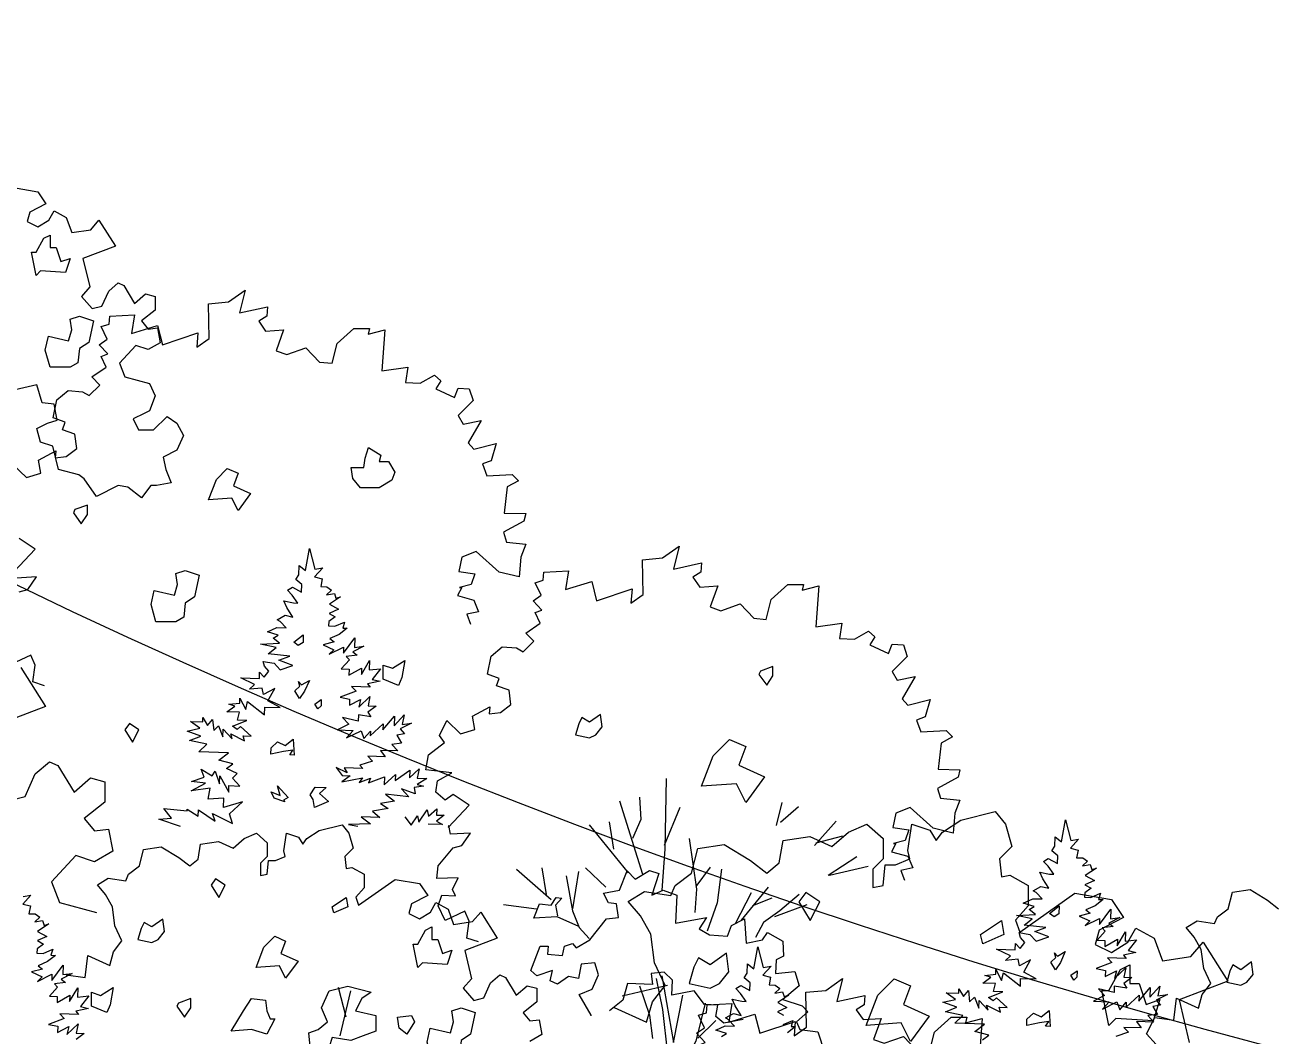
# Model space of a CAD drawing. Header units: inches. Extents: x -11 to 128, y 7 to 56.
# Drawn here: x 62.269 to 63.221, y 22.97 to 23.74 of the extents above; entities that cross this region are included whole.
import ezdxf

# ---------------------------------------------------------------- set-up
doc = ezdxf.new("R2010")
doc.units = ezdxf.units.IN
doc.header["$MEASUREMENT"] = 0
doc.layers.add('CAY', color=94, linetype='Continuous')
doc.layers.add('CAY-3', color=61, linetype='Continuous')
picture_1 = doc.add_image_def('image1.jpg', size_in_pixel=(1680, 1093))

# ---------------------------------------------------------------- blocks, each defined once
blk = doc.blocks.new('A$C76451831')
at = {"layer": 'CAY'}
for p, q in [((1448.6, 1909.2), (1479.9, 1929.8)), ((1479.9, 1929.8), (1538.3, 1944)), ((1538.3, 1944), (1555.9, 1922.7)), ((1261.1, 1885), (1288.9, 1909.2)), ((1288.9, 1909.2), (1320.1, 1922.7)), ((1320.1, 1922.7), (1347.8, 1898.6)), ((1389.7, 1877.9), (1396.8, 1922.7)), ((1396.8, 1922.7), (1427.4, 1912.7)), ((1427.4, 1912.7), (1438, 1895)), ((1438, 1895), (1448.6, 1909.2)), ((1555.9, 1922.7), (1566.6, 1885)), ((1033, 1881.5), (1077.8, 1888.5)), ((1077.8, 1888.5), (1122.6, 1860.8)), ((1171.5, 1857.3), (1178, 1895)), ((1178, 1895), (1223.4, 1902.1)), ((1223.4, 1902.1), (1261.1, 1885)), ((1347.8, 1898.6), (1347.8, 1863.8)), ((1022.3, 1839.6), (1033, 1881.5)), ((1393.2, 1863.8), (1389.7, 1877.9)), ((1566.6, 1885), (1545.3, 1863.8)), ((1122.6, 1860.8), (1150.3, 1839.6)), ((1150.3, 1839.6), (1171.5, 1857.3)), ((1347.8, 1863.8), (1330.7, 1846.6)), ((1330.7, 1846.6), (1330.7, 1815.4)), ((1347.8, 1818.9), (1351.4, 1853.7)), ((1351.4, 1853.7), (1369, 1853.7)), ((1369, 1853.7), (1393.2, 1863.8)), ((1545.3, 1863.8), (1548.9, 1833.1)), ((994.6, 1818.9), (1022.3, 1839.6)), ((1548.9, 1833.1), (1563, 1836)), ((1563, 1836), (1594.3, 1818.9)), ((915, 1791.2), (942.7, 1808.3)), ((942.7, 1808.3), (987.6, 1801.8)), ((987.6, 1801.8), (994.6, 1818.9)), ((1330.7, 1815.4), (1347.8, 1818.9)), ((1580.1, 1739.3), (1673.3, 1805.4)), ((1594.3, 1818.9), (1594.3, 1784.1)), ((1673.3, 1805.4), (1735.8, 1794.7)), ((935.7, 1767), (915, 1791.2)), ((1594.3, 1784.1), (1573, 1759.9)), ((1735.8, 1794.7), (1756.4, 1764.1)), ((953.4, 1735.8), (935.7, 1767)), ((1573, 1759.9), (1580.1, 1739.3)), ((1756.4, 1764.1), (1715.1, 1742.8)), ((4659.2, 1730), (4666, 1767.4)), ((4666, 1767.4), (4675.2, 1732.1)), ((1715.1, 1742.8), (1708.1, 1718.6)), ((1763.5, 1722.2), (1777.1, 1746.4)), ((1777.1, 1746.4), (1808.3, 1729.3)), ((4648.1, 1722.6), (4648.6, 1738.5)), ((4648.6, 1738.5), (4659.2, 1730)), ((959.8, 1687.4), (953.4, 1735.8)), ((1708.1, 1718.6), (1735.8, 1705.1)), ((1735.8, 1705.1), (1763.5, 1722.2)), ((1808.3, 1729.3), (1822.5, 1690.9)), ((1870.8, 1698), (1891.4, 1722.2)), ((1891.4, 1722.2), (1933.3, 1656.1)), ((4642.8, 1714.7), (4648.1, 1722.6)), ((4688.4, 1734.4), (4674.7, 1719)), ((4674.7, 1719), (4687.7, 1715.8)), ((4675.2, 1732.1), (4688.4, 1734.4)), ((1822.5, 1690.9), (1870.8, 1698)), ((4628.6, 1696.6), (4636.9, 1701.7)), ((4636.5, 1688.1), (4628.6, 1696.6)), ((4636.9, 1701.7), (4652.5, 1693)), ((4653, 1706.2), (4642.8, 1714.7)), ((4652.5, 1693), (4653, 1706.2)), ((4687.7, 1715.8), (4685, 1702.8)), ((4685, 1702.8), (4695.4, 1702.4)), ((4703.4, 1696.7), (4694.9, 1688.8)), ((4695.4, 1702.4), (4703.4, 1696.7)), ((977.5, 1649), (959.8, 1687.4)), ((4627.6, 1667.1), (4622.5, 1678.2)), ((4622.5, 1678.2), (4638.7, 1674.9)), ((4646.4, 1674.6), (4636.5, 1688.1)), ((4638.7, 1674.9), (4646.4, 1674.6)), ((4694.9, 1688.8), (4708.2, 1691.1)), ((4718.8, 1685.3), (4699.8, 1672.8)), ((4708.2, 1691.1), (4710.6, 1682.8)), ((4710.6, 1682.8), (4718.8, 1685.3)), ((1933.3, 1656.1), (1850.8, 1624.3)), ((4611, 1646.4), (4624.4, 1654.1)), ((4624.4, 1654.1), (4637.9, 1650.9)), ((4637.9, 1650.9), (4627.6, 1667.1)), ((4715.4, 1664.1), (4699.3, 1656.9)), ((4699.3, 1656.9), (4709.5, 1651.1)), ((4699.8, 1672.8), (4715.4, 1664.1)), ((956.3, 1621.3), (977.5, 1649)), ((4594.4, 1625.7), (4610.5, 1633.3)), ((4610.5, 1633.3), (4626.4, 1632.7)), ((4616.3, 1643.5), (4611, 1646.4)), ((4626.4, 1632.7), (4616.3, 1643.5)), ((4698.8, 1643.4), (4698.5, 1635.7)), ((4698.5, 1635.7), (4708.9, 1635.3)), ((4709.5, 1651.1), (4698.8, 1643.4)), ((4708.9, 1635.3), (4725.5, 1642.4)), ((4725.5, 1642.4), (4722.4, 1632.1)), ((890.9, 1611.3), (946.3, 1586.5)), ((946.3, 1586.5), (956.3, 1621.3)), ((1850.8, 1624.3), (1867.9, 1552.3)), ((4612.8, 1620.1), (4594.4, 1625.7)), ((4604.5, 1614.9), (4612.8, 1620.1)), ((4615, 1606.4), (4604.5, 1614.9)), ((4716.6, 1621.4), (4700.5, 1614.3)), ((4700.5, 1614.3), (4708, 1608.6)), ((4730.1, 1631.8), (4716.6, 1621.4)), ((4722.4, 1632.1), (4730.1, 1631.8)), ((4723.6, 1589.4), (4743.1, 1615.5)), ((4743.1, 1615.5), (4742.6, 1599.2)), ((4582.8, 1604.8), (4615, 1606.4)), ((4609.3, 1598.9), (4582.8, 1604.8)), ((4595.8, 1588.5), (4609.3, 1598.9)), ((4708, 1608.6), (4689.3, 1603.8)), ((4689.3, 1603.8), (4707.5, 1595.4)), ((4699.6, 1587.6), (4724, 1599.9)), ((4707.5, 1595.4), (4699.6, 1587.6)), ((4724, 1599.9), (4723.6, 1589.4)), ((4758.5, 1601.4), (4739.6, 1591.6)), ((4739.6, 1591.6), (4747.1, 1585.9)), ((4742.6, 1599.2), (4758.5, 1601.4)), ((4587.2, 1575.6), (4605.7, 1572.3)), ((4589.7, 1567.4), (4587.2, 1575.6)), ((4632.8, 1584.5), (4595.8, 1588.5)), ((4605.7, 1572.3), (4616.2, 1561)), ((4614, 1577.4), (4632.8, 1584.5)), ((4637.7, 1568.4), (4614, 1577.4)), ((4733.7, 1578.2), (4720, 1562.8)), ((4747.1, 1585.9), (4728.4, 1583.8)), ((4728.4, 1583.8), (4733.7, 1578.2)), ((4754.1, 1553.5), (4768.1, 1577)), ((4768.1, 1577), (4767.5, 1561.2)), ((4175.6, 1565.2), (4217.4, 1499.1)), ((4572.7, 1536.2), (4549.1, 1547.5)), ((4549.1, 1547.5), (4580.8, 1546.4)), ((4580.8, 1546.4), (4581.1, 1557.2)), ((4581.1, 1557.2), (4589, 1548.8)), ((4589, 1548.8), (4597.1, 1559)), ((4597.1, 1559), (4589.7, 1567.4)), ((4616.2, 1561), (4637.7, 1568.4)), ((4720, 1562.8), (4733.1, 1562.4)), ((4732.8, 1552), (4754.5, 1564.3)), ((4733.1, 1562.4), (4732.8, 1552)), ((4754.5, 1564.3), (4754.1, 1553.5)), ((4767.5, 1561.2), (4786.6, 1563.2)), ((4786.6, 1563.2), (4772.4, 1545.1)), ((4564.3, 1528.4), (4572.7, 1536.2)), ((4585.6, 1530.3), (4564.3, 1528.4)), ((4588, 1519.4), (4585.6, 1530.3)), ((4606.9, 1529.6), (4588, 1519.4)), ((4595.3, 1508.7), (4606.9, 1529.6)), ((4769.2, 1531.6), (4737.5, 1532.7)), ((4737.5, 1532.7), (4745, 1524.8)), ((4785.9, 1541.9), (4764.4, 1537.2)), ((4764.4, 1537.2), (4769.2, 1531.6)), ((4772.4, 1545.1), (4785.9, 1541.9)), ((4547.6, 1504.9), (4547.9, 1513.1)), ((4547.9, 1513.1), (4557.6, 1494.1)), ((4557.6, 1494.1), (4560.8, 1507.2)), ((4560.8, 1507.2), (4589.5, 1484.9)), ((4616.2, 1497.1), (4595.3, 1508.7)), ((4745, 1524.8), (4718.3, 1514.8)), ((4718.3, 1514.8), (4734.1, 1511.6)), ((4734.1, 1511.6), (4733.7, 1501.1)), ((4733.7, 1501.1), (4752.6, 1510.9)), ((4749.5, 1497.9), (4768.7, 1515.8)), ((4752.6, 1510.9), (4749.5, 1497.9)), ((4768.7, 1515.8), (4765.4, 1500)), ((4217.4, 1499.1), (4134.9, 1467.3)), ((4525.8, 1489.8), (4539.3, 1499.8)), ((4547, 1489.1), (4525.8, 1489.8)), ((4528.9, 1502.9), (4547.6, 1504.9)), ((4539.3, 1499.8), (4528.9, 1502.9)), ((4543.8, 1475.6), (4547, 1489.1)), ((4589.5, 1484.9), (4589.9, 1498)), ((4589.9, 1498), (4616.2, 1497.1)), ((4749, 1484.7), (4748.6, 1473.9)), ((4770.2, 1481.3), (4749, 1484.7)), ((4779, 1499.6), (4765, 1489.2)), ((4765, 1489.2), (4770.2, 1481.3)), ((4765.4, 1500), (4779, 1499.6)), ((4809.5, 1466.3), (4826.5, 1484.8)), ((4826.5, 1484.8), (4823.2, 1468.6)), ((4463.6, 1473.4), (4484.8, 1472.7)), ((4479.5, 1462), (4463.6, 1473.4)), ((4484.8, 1472.7), (4485.1, 1480.4)), ((4485.1, 1480.4), (4492.8, 1466.9)), ((4492.8, 1466.9), (4501.3, 1477.1)), ((4501.3, 1477.1), (4503.4, 1458.4)), ((4503.4, 1458.4), (4511.4, 1466.3)), ((4511.4, 1466.3), (4518.8, 1447.4)), ((4535.3, 1465.5), (4559.7, 1475)), ((4543.3, 1459.7), (4535.3, 1465.5)), ((4548.9, 1465), (4543.3, 1459.7)), ((4559.7, 1475), (4543.8, 1475.6)), ((4566.9, 1448.5), (4548.9, 1465)), ((4732.6, 1469), (4713.7, 1459.2)), ((4722.1, 1480.2), (4732.6, 1469)), ((4748.6, 1473.9), (4722.1, 1480.2)), ((4769, 1449.1), (4791.1, 1469.7)), ((4790.7, 1459.3), (4810.1, 1482.6)), ((4791.1, 1469.7), (4790.7, 1459.3)), ((4810.1, 1482.6), (4809.5, 1466.3)), ((4839.1, 1470.7), (4820.2, 1461)), ((4823.2, 1468.6), (4839.1, 1470.7)), ((4458, 1457.3), (4479.5, 1462)), ((4481.7, 1448.7), (4458, 1457.3)), ((4462.4, 1441.3), (4481.7, 1448.7)), ((4518.8, 1447.4), (4519.3, 1460.6)), ((4519.3, 1460.6), (4534.6, 1444.2)), ((4534.6, 1444.2), (4532.2, 1452.4)), ((4532.2, 1452.4), (4555.8, 1440.7)), ((4555.8, 1440.7), (4553.3, 1449)), ((4553.3, 1449), (4566.9, 1448.5)), ((4713.7, 1459.2), (4740.4, 1458.3)), ((4740.4, 1458.3), (4729, 1445.5)), ((4729, 1445.5), (4753.5, 1457.8)), ((4753.5, 1457.8), (4758.5, 1444.5)), ((4758.5, 1444.5), (4769.3, 1457.3)), ((4769.3, 1457.3), (4769, 1449.1)), ((4827.6, 1452.5), (4814.4, 1450.3)), ((4814.4, 1450.3), (4822.1, 1436.9)), ((4820.2, 1461), (4827.6, 1452.5)), ((4491.7, 1434.8), (4462.4, 1441.3)), ((4478.1, 1422.1), (4491.7, 1434.8)), ((4528.3, 1420.4), (4478.1, 1422.1)), ((4512, 1407.8), (4528.3, 1420.4)), ((4786.8, 1424.5), (4794.5, 1413.8)), ((4816.2, 1423.5), (4786.8, 1424.5)), ((4822.1, 1436.9), (4805.7, 1434.7)), ((4805.7, 1434.7), (4816.2, 1423.5)), ((4200.3, 1384.7), (4224.5, 1405.3)), ((4224.5, 1405.3), (4238.7, 1398.8)), ((4535.8, 1401.5), (4512, 1407.8)), ((4525.1, 1393.7), (4535.8, 1401.5)), ((4773, 1406.4), (4751.5, 1399.4)), ((4751.5, 1399.4), (4756.7, 1393.8)), ((4794.5, 1413.8), (4765.1, 1414.8)), ((4765.1, 1414.8), (4773, 1406.4)), ((4183.2, 1346.3), (4200.3, 1384.7)), ((4238.7, 1398.8), (4266.4, 1353.4)), ((4465.5, 1371.8), (4487, 1379.2)), ((4487, 1379.2), (4482, 1392.5)), ((4482, 1392.5), (4500.7, 1381.4)), ((4500.7, 1381.4), (4505.9, 1389.4)), ((4505.9, 1389.4), (4513.4, 1367.9)), ((4513.4, 1367.9), (4513.8, 1381)), ((4513.8, 1381), (4528.7, 1353.7)), ((4543.4, 1385.4), (4525.1, 1393.7)), ((4535, 1377.5), (4543.4, 1385.4)), ((4711.4, 1395.4), (4721.4, 1381.9)), ((4729.7, 1386.6), (4711.4, 1395.4)), ((4735, 1381.4), (4721, 1371)), ((4721, 1371), (4756.1, 1378)), ((4721.4, 1381.9), (4735, 1381.4)), ((4724.6, 1394.9), (4729.7, 1386.6)), ((4756.7, 1393.8), (4724.6, 1394.9)), ((4756.1, 1378), (4750.4, 1370)), ((4766.3, 1369.4), (4793.3, 1379.4)), ((4792.9, 1365.8), (4812.1, 1383.7)), ((4793.3, 1379.4), (4792.9, 1365.8)), ((4811.7, 1373.3), (4836.3, 1391)), ((4812.1, 1383.7), (4811.7, 1373.3)), ((4835.9, 1377.9), (4852.3, 1393.2)), ((4836.3, 1391), (4835.9, 1377.9)), ((4852.3, 1393.2), (4849, 1377.4)), ((4266.4, 1353.4), (4294.1, 1377.6)), ((4294.1, 1377.6), (4318.3, 1371.1)), ((4318.3, 1371.1), (4318.3, 1336.3)), ((4464.9, 1355.9), (4489.4, 1368.7)), ((4497.2, 1360.3), (4464.9, 1355.9)), ((4489.4, 1368.7), (4465.5, 1371.8)), ((4493.9, 1341.8), (4497.2, 1360.3)), ((4528.7, 1353.7), (4529.1, 1364.6)), ((4529.1, 1364.6), (4547.7, 1363.9)), ((4547.7, 1363.9), (4535, 1377.5)), ((4750.4, 1370), (4769.3, 1377.5)), ((4769.3, 1377.5), (4766.3, 1369.4)), ((4822.1, 1359.3), (4834.8, 1345.7)), ((4845.4, 1350.8), (4822.1, 1359.3)), ((4859.4, 1363.5), (4843.5, 1361.3)), ((4843.5, 1361.3), (4845.4, 1350.8)), ((4865.3, 1376.9), (4848.6, 1366.6)), ((4848.6, 1366.6), (4859.4, 1363.5)), ((4849, 1377.4), (4865.3, 1376.9)), ((4158.5, 1339.9), (4183.2, 1346.3)), ((4318.3, 1336.3), (4283.5, 1308.6)), ((4520.7, 1343.6), (4493.9, 1341.8)), ((4520.1, 1327.3), (4520.7, 1343.6)), ((4552.2, 1337), (4520.1, 1327.3)), ((4530.1, 1316.5), (4552.2, 1337)), ((4810.5, 1338.4), (4786.3, 1334.3)), ((4834.8, 1345.7), (4795, 1349.9)), ((4795, 1349.9), (4810.5, 1338.4)), ((4431.5, 1309.1), (4418.5, 1325.8)), ((4418.5, 1325.8), (4458.3, 1321.7)), ((4458.3, 1321.7), (4458.4, 1324.4)), ((4458.4, 1324.4), (4477, 1312.9)), ((4477, 1312.9), (4477.4, 1323.8)), ((4477.4, 1323.8), (4505.7, 1304.2)), ((4501.2, 1317.5), (4535, 1300.5)), ((4505.7, 1304.2), (4501.2, 1317.5)), ((4535, 1300.5), (4530.1, 1316.5)), ((4799.6, 1325.7), (4772.7, 1321.2)), ((4772.7, 1321.2), (4785.5, 1310.3)), ((4786.3, 1334.3), (4799.6, 1325.7)), ((4851.8, 1302.5), (4865.7, 1323.4)), ((4865.7, 1323.4), (4868.1, 1312.9)), ((4868.1, 1312.9), (4882.1, 1325.5)), ((4894.8, 1314.2), (4881.4, 1304.2)), ((4882.1, 1325.5), (4881.7, 1314.6)), ((4881.7, 1314.6), (4894.8, 1314.2)), ((4283.5, 1308.6), (4300.6, 1287.9)), ((4410.2, 1307.5), (4431.5, 1309.1)), ((4446.9, 1295.4), (4410.2, 1307.5)), ((4682.3, 1288.4), (4721.2, 1297.8)), ((4721.2, 1297.8), (4733, 1283.7)), ((4769.3, 1300), (4732.1, 1298.6)), ((4732.1, 1298.6), (4747.8, 1295.7)), ((4753.8, 1311.4), (4769.3, 1300)), ((4785.5, 1310.3), (4753.8, 1311.4)), ((4828.1, 1311.5), (4838.5, 1297.6)), ((4838.5, 1297.6), (4849.5, 1313.5)), ((4849.5, 1313.5), (4851.8, 1302.5)), ((4891.6, 1298.4), (4867.6, 1299.3)), ((4881.4, 1304.2), (4891.6, 1298.4)), ((5943, 1269.4), (5949.7, 1306.8)), ((5949.7, 1306.8), (5958.9, 1271.5)), ((4300.6, 1287.9), (4324.7, 1290.9)), ((4324.7, 1290.9), (4331.8, 1253.1)), ((4536.5, 1258.5), (4554.9, 1274.6)), ((4554.9, 1274.6), (4575.8, 1283.7)), ((4575.8, 1283.7), (4594.3, 1267.5)), ((4622.2, 1253.8), (4626.9, 1283.7)), ((4626.9, 1283.7), (4647.3, 1277)), ((4647.3, 1277), (4654.4, 1265.2)), ((4654.4, 1265.2), (4661.5, 1274.6)), ((4661.5, 1274.6), (4682.3, 1288.4)), ((4733, 1283.7), (4740.1, 1258.5)), ((5931.9, 1262.1), (5932.4, 1277.9)), ((5932.4, 1277.9), (5943, 1269.4)), ((5972.1, 1273.8), (5958.5, 1258.4)), ((5958.9, 1271.5), (5972.1, 1273.8)), ((4331.8, 1253.1), (4300.6, 1235.4)), ((4377.3, 1228.2), (4384.3, 1256.1)), ((4384.3, 1256.1), (4414.2, 1260.8)), ((4414.2, 1260.8), (4444.1, 1242.4)), ((4476.7, 1240), (4481, 1265.2)), ((4481, 1265.2), (4511.3, 1269.9)), ((4511.3, 1269.9), (4536.5, 1258.5)), ((4594.3, 1267.5), (4594.3, 1244.3)), ((4624.5, 1244.3), (4622.2, 1253.8)), ((4740.1, 1258.5), (4725.9, 1244.3)), ((5926.6, 1254.1), (5931.9, 1262.1)), ((5936.7, 1245.6), (5926.6, 1254.1)), ((5958.5, 1258.4), (5971.5, 1255.2)), ((5971.5, 1255.2), (5968.8, 1242.2)), ((4269.3, 1246.1), (4228, 1201.2)), ((4300.6, 1235.4), (4269.3, 1246.1)), ((4444.1, 1242.4), (4462.6, 1228.2)), ((4462.6, 1228.2), (4476.7, 1240)), ((4594.3, 1244.3), (4582.9, 1232.9)), ((4582.9, 1232.9), (4582.9, 1212.1)), ((4594.3, 1214.4), (4596.6, 1237.6)), ((4596.6, 1237.6), (4608.4, 1237.6)), ((4608.4, 1237.6), (4624.5, 1244.3)), ((4725.9, 1244.3), (4728.3, 1223.9)), ((5912.4, 1236), (5920.7, 1241.1)), ((5920.2, 1227.6), (5912.4, 1236)), ((5920.7, 1241.1), (5936.3, 1232.4)), ((5936.3, 1232.4), (5936.7, 1245.6)), ((5968.8, 1242.2), (5979.2, 1241.8)), ((5987.1, 1236.1), (5978.7, 1228.2)), ((5978.7, 1228.2), (5991.9, 1230.5)), ((5979.2, 1241.8), (5987.1, 1236.1)), ((5991.9, 1230.5), (5994.4, 1222.3)), ((4354.1, 1203), (4358.8, 1214.4)), ((4358.8, 1214.4), (4377.3, 1228.2)), ((4582.9, 1212.1), (4594.3, 1214.4)), ((4728.3, 1223.9), (4737.7, 1225.8)), ((4737.7, 1225.8), (4758.6, 1214.4)), ((4758.6, 1214.4), (4758.6, 1191.2)), ((5192.6, 1187), (5205.3, 1219.7)), ((5205.3, 1219.7), (5219, 1206)), ((5219, 1206), (5243.2, 1220.8)), ((5243.2, 1220.8), (5259.1, 1215.5)), ((5259.1, 1215.5), (5247.5, 1178.6)), ((5906.3, 1217.6), (5922.5, 1214.3)), ((5911.3, 1206.6), (5906.3, 1217.6)), ((5930.2, 1214.1), (5920.2, 1227.6)), ((5922.5, 1214.3), (5930.2, 1214.1)), ((6002.6, 1224.7), (5983.6, 1212.2)), ((5983.6, 1212.2), (5999.1, 1203.5)), ((5994.4, 1222.3), (6002.6, 1224.7)), ((4228, 1201.2), (4241.6, 1166.4)), ((4305.7, 1196), (4324.2, 1207.4)), ((4319.5, 1179.8), (4305.7, 1196)), ((4324.2, 1207.4), (4354.1, 1203)), ((4758.6, 1191.2), (4744.4, 1175.1)), ((4749.1, 1161.4), (4811.2, 1205.4)), ((4811.2, 1205.4), (4852.9, 1198.3)), ((4852.9, 1198.3), (4866.7, 1177.9)), ((5165.2, 1181.8), (5192.6, 1187)), ((5247.5, 1178.6), (5266.4, 1187)), ((5266.4, 1187), (5289.7, 1178.6)), ((5894.8, 1185.8), (5908.2, 1193.5)), ((5908.2, 1193.5), (5921.6, 1190.3)), ((5921.6, 1190.3), (5911.3, 1206.6)), ((5993.3, 1190.6), (5982.6, 1182.8)), ((5999.1, 1203.5), (5983, 1196.4)), ((5983, 1196.4), (5993.3, 1190.6)), ((4241.6, 1166.4), (4304.1, 1149.3)), ((4331.3, 1159), (4319.5, 1179.8)), ((4744.4, 1175.1), (4749.1, 1161.4)), ((4866.7, 1177.9), (4839.1, 1163.7)), ((4871.4, 1149.9), (4880.4, 1166.1)), ((4880.4, 1166.1), (4901.2, 1154.7)), ((5173.6, 1165.9), (5165.2, 1181.8)), ((5187.3, 1163.8), (5173.6, 1165.9)), ((5289.7, 1178.6), (5287.5, 1131.1)), ((5878.2, 1165.1), (5894.3, 1172.7)), ((5894.3, 1172.7), (5910.1, 1172.2)), ((5900.1, 1182.9), (5894.8, 1185.8)), ((5910.1, 1172.2), (5900.1, 1182.9)), ((5982.6, 1182.8), (5982.3, 1175.1)), ((5982.3, 1175.1), (5992.7, 1174.7)), ((5992.7, 1174.7), (6009.3, 1181.8)), ((6013.9, 1171.3), (6000.4, 1160.8)), ((6009.3, 1181.8), (6006.2, 1171.5)), ((6006.2, 1171.5), (6013.9, 1171.3)), ((4335.6, 1126.7), (4331.3, 1159)), ((4839.1, 1163.7), (4834.4, 1147.6)), ((4834.4, 1147.6), (4852.9, 1138.5)), ((4852.9, 1138.5), (4871.4, 1149.9)), ((4901.2, 1154.7), (4910.7, 1129.1)), ((4942.9, 1133.8), (4956.7, 1149.9)), ((4956.7, 1149.9), (4984.6, 1105.9)), ((5190.5, 1140.6), (5187.3, 1163.8)), ((5866.6, 1144.2), (5898.8, 1145.8)), ((5896.6, 1159.5), (5878.2, 1165.1)), ((5888.2, 1154.3), (5896.6, 1159.5)), ((5898.8, 1145.8), (5888.2, 1154.3)), ((5991.8, 1148), (5973, 1143.2)), ((6000.4, 1160.8), (5984.3, 1153.7)), ((5984.3, 1153.7), (5991.8, 1148)), ((6007.4, 1128.9), (6026.9, 1154.9)), ((6026.9, 1154.9), (6026.3, 1138.6)), ((4347.4, 1101.2), (4335.6, 1126.7)), ((4910.7, 1129.1), (4942.9, 1133.8)), ((5142, 1102.7), (5170.5, 1138.5)), ((5170.5, 1138.5), (5190.5, 1140.6)), ((5287.5, 1131.1), (5340.3, 1140.6)), ((5340.3, 1140.6), (5327.6, 1121.6)), ((5376.1, 1109), (5382.5, 1126.9)), ((5382.5, 1126.9), (5404.6, 1138.5)), ((5404.6, 1138.5), (5407.8, 1097.4)), ((5893.1, 1138.3), (5866.6, 1144.2)), ((5879.6, 1127.9), (5893.1, 1138.3)), ((5916.6, 1123.9), (5879.6, 1127.9)), ((5897.8, 1116.8), (5916.6, 1123.9)), ((5973, 1143.2), (5991.3, 1134.9)), ((5983.3, 1127), (6007.8, 1139.3)), ((5991.3, 1134.9), (5983.3, 1127)), ((6007.8, 1139.3), (6007.4, 1128.9)), ((6030.9, 1125.3), (6012.2, 1123.3)), ((6042.3, 1140.8), (6023.3, 1131)), ((6023.3, 1131), (6030.9, 1125.3)), ((6026.3, 1138.6), (6042.3, 1140.8)), ((4984.6, 1105.9), (4929.6, 1084.7)), ((5118.8, 1089), (5142, 1102.7)), ((5327.6, 1121.6), (5345.5, 1111.1)), ((5345.5, 1111.1), (5376.1, 1109)), ((5407.8, 1097.4), (5435.2, 1102.7)), ((5435.2, 1102.7), (5443.6, 1115.3)), ((5443.6, 1115.3), (5470, 1100.6)), ((5871, 1115), (5889.4, 1111.7)), ((5873.4, 1106.8), (5871, 1115)), ((5880.8, 1098.4), (5873.4, 1106.8)), ((5889.4, 1111.7), (5899.9, 1100.4)), ((5921.5, 1107.8), (5897.8, 1116.8)), ((5899.9, 1100.4), (5921.5, 1107.8)), ((6017.4, 1117.6), (6003.8, 1102.2)), ((6003.8, 1102.2), (6016.9, 1101.8)), ((6012.2, 1123.3), (6017.4, 1117.6)), ((6016.5, 1091.4), (6038.3, 1103.8)), ((6037.9, 1092.9), (6051.8, 1116.4)), ((6038.3, 1103.8), (6037.9, 1092.9)), ((6051.8, 1116.4), (6051.3, 1100.6)), ((6051.3, 1100.6), (6070.4, 1102.6)), ((6070.4, 1102.6), (6056.2, 1084.5)), ((4326.6, 1059.5), (4333.2, 1082.7)), ((4333.2, 1082.7), (4347.4, 1101.2)), ((4929.6, 1084.7), (4941, 1036.7)), ((5057.6, 1092.1), (5071.3, 1092.1)), ((5071.3, 1092.1), (5070.3, 1078.4)), ((5095.6, 1076.3), (5098.8, 1092.1)), ((5098.8, 1092.1), (5112.5, 1096.3)), ((5112.5, 1096.3), (5118.8, 1089)), ((5420.6, 1053.6), (5427.3, 1091)), ((5427.3, 1091), (5436.5, 1055.8)), ((5470, 1100.6), (5471.1, 1075.2)), ((5856.5, 1075.7), (5832.8, 1086.9)), ((5832.8, 1086.9), (5864.5, 1085.8)), ((5864.5, 1085.8), (5864.9, 1096.7)), ((5864.9, 1096.7), (5872.8, 1088.2)), ((5872.8, 1088.2), (5880.8, 1098.4)), ((6016.9, 1101.8), (6016.5, 1091.4)), ((6069.6, 1081.4), (6048.2, 1076.7)), ((6056.2, 1084.5), (6069.6, 1081.4)), ((4284.9, 1039.1), (4289.6, 1076)), ((4289.6, 1076), (4326.6, 1059.5)), ((5070.3, 1078.4), (5095.6, 1076.3)), ((5409.5, 1046.3), (5410, 1062.2)), ((5410, 1062.2), (5420.6, 1053.6)), ((5458.4, 1068.9), (5457.3, 1045.7)), ((5471.1, 1075.2), (5458.4, 1068.9)), ((5848, 1067.8), (5856.5, 1075.7)), ((5869.4, 1069.8), (5848, 1067.8)), ((5871.7, 1058.8), (5869.4, 1069.8)), ((5890.7, 1069), (5871.7, 1058.8)), ((5879.1, 1048.1), (5890.7, 1069)), ((6028.7, 1064.2), (6002.1, 1054.3)), ((6053, 1071.1), (6021.3, 1072.2)), ((6021.3, 1072.2), (6028.7, 1064.2)), ((6048.2, 1076.7), (6053, 1071.1)), ((4252.7, 1043.4), (4284.9, 1039.1)), ((4973.2, 1029.6), (4989.3, 1043.4)), ((4989.3, 1043.4), (4998.7, 1039.1)), ((4998.7, 1039.1), (5017.2, 1008.8)), ((5268.6, 1047.8), (5246.4, 1045.7)), ((5246.4, 1045.7), (5248.5, 1026.7)), ((5282.3, 1034.1), (5268.6, 1047.8)), ((5404.2, 1038.3), (5409.5, 1046.3)), ((5449.8, 1058.1), (5436.1, 1042.7)), ((5436.1, 1042.7), (5449.1, 1039.5)), ((5436.5, 1055.8), (5449.8, 1058.1)), ((5449.1, 1039.5), (5446.4, 1026.4)), ((5457.3, 1045.7), (5490, 1048.9)), ((5490, 1048.9), (5497.4, 1024.6)), ((5809.5, 1029.2), (5823, 1039.2)), ((5812.7, 1042.3), (5831.4, 1044.3)), ((5823, 1039.2), (5812.7, 1042.3)), ((5831.4, 1044.3), (5831.6, 1052.5)), ((5831.6, 1052.5), (5841.4, 1033.6)), ((5841.4, 1033.6), (5844.6, 1046.6)), ((5844.6, 1046.6), (5873.3, 1024.3)), ((5900, 1036.5), (5879.1, 1048.1)), ((6002.1, 1054.3), (6017.8, 1051)), ((6017.8, 1051), (6017.5, 1040.6)), ((6017.5, 1040.6), (6036.4, 1050.3)), ((6033.2, 1037.3), (6052.4, 1055.2)), ((6036.4, 1050.3), (6033.2, 1037.3)), ((6062.7, 1039), (6048.8, 1028.6)), ((6052.4, 1055.2), (6049.1, 1039.5)), ((6049.1, 1039.5), (6062.7, 1039)), ((4728.3, 971.5), (4715.1, 1021.6)), ((4941, 1036.7), (4926.8, 1020.6)), ((4926.8, 1020.6), (4945.3, 999.7)), ((4961.8, 1004.1), (4973.2, 1029.6)), ((5017.2, 1008.8), (5035.7, 1024.9)), ((5035.7, 1024.9), (5051.8, 1020.6)), ((5051.8, 1020.6), (5051.8, 997.4)), ((5273.8, 1025), (5197.2, 1007.3)), ((5206.3, 1028.8), (5197.9, 1000.4)), ((5248.5, 1026.7), (5206.3, 1028.8)), ((5281.2, 1008.8), (5282.3, 1034.1)), ((5390, 1020.2), (5398.3, 1025.4)), ((5397.8, 1011.8), (5390, 1020.2)), ((5398.3, 1025.4), (5413.9, 1016.7)), ((5414.3, 1029.8), (5404.2, 1038.3)), ((5413.9, 1016.7), (5414.3, 1029.8)), ((5446.4, 1026.4), (5456.8, 1026.1)), ((5464.8, 1020.4), (5456.3, 1012.5)), ((5456.8, 1026.1), (5464.8, 1020.4)), ((5497.4, 1024.6), (5470, 1001.4)), ((5768.6, 1012.1), (5768.9, 1019.8)), ((5768.9, 1019.8), (5776.6, 1006.4)), ((5830.8, 1028.5), (5809.5, 1029.2)), ((5827.6, 1015), (5830.8, 1028.5)), ((5873.3, 1024.3), (5873.7, 1037.4)), ((5873.7, 1037.4), (5900, 1036.5)), ((6005.9, 1019.7), (6016.3, 1008.4)), ((6032.4, 1013.3), (6005.9, 1019.7)), ((6032.8, 1024.2), (6032.4, 1013.3)), ((6053.9, 1020.7), (6032.8, 1024.2)), ((6048.8, 1028.6), (6053.9, 1020.7)), ((6074.5, 998.7), (6093.9, 1022)), ((6093.3, 1005.7), (6110.2, 1024.2)), ((6093.9, 1022), (6093.3, 1005.7)), ((6110.2, 1024.2), (6107, 1008)), ((4717.8, 939.8), (4736.3, 1016.3)), ((4945.3, 999.7), (4961.8, 1004.1)), ((5051.8, 997.4), (5028.6, 978.9)), ((5197.9, 1000.4), (5175.7, 982.4)), ((5319.2, 1016.2), (5281.2, 1008.8)), ((5337.1, 993), (5319.2, 1016.2)), ((5389, 990.8), (5383.9, 1001.9)), ((5383.9, 1001.9), (5400.1, 998.6)), ((5407.8, 998.3), (5397.8, 1011.8)), ((5400.1, 998.6), (5407.8, 998.3)), ((5456.3, 1012.5), (5469.5, 1014.7)), ((5480.2, 1008.9), (5461.2, 996.5)), ((5461.2, 996.5), (5476.8, 987.8)), ((5469.5, 1014.7), (5472, 1006.5)), ((5470, 1001.4), (5502.7, 990.9)), ((5472, 1006.5), (5480.2, 1008.9)), ((5741.8, 996.7), (5763.2, 1001.4)), ((5765.5, 988.2), (5741.8, 996.7)), ((5747.3, 1012.8), (5768.6, 1012.1)), ((5763.2, 1001.4), (5747.3, 1012.8)), ((5776.6, 1006.4), (5785.1, 1016.5)), ((5785.1, 1016.5), (5787.1, 997.8)), ((5787.1, 997.8), (5795.1, 1005.7)), ((5795.1, 1005.7), (5802.6, 986.9)), ((5802.6, 986.9), (5803.1, 1000)), ((5803.1, 1000), (5818.4, 983.6)), ((5819.1, 1004.9), (5843.5, 1014.5)), ((5827.1, 999.2), (5819.1, 1004.9)), ((5832.7, 1004.4), (5827.1, 999.2)), ((5843.5, 1014.5), (5827.6, 1015)), ((5850.7, 987.9), (5832.7, 1004.4)), ((6016.3, 1008.4), (5997.4, 998.7)), ((5997.4, 998.7), (6024.1, 997.7)), ((6024.1, 997.7), (6012.8, 985)), ((6012.8, 985), (6037.3, 997.3)), ((6037.3, 997.3), (6042.2, 983.9)), ((6042.2, 983.9), (6053.1, 996.7)), ((6052.8, 988.6), (6074.8, 1009.1)), ((6053.1, 996.7), (6052.8, 988.6)), ((6074.8, 1009.1), (6074.5, 998.7)), ((6122.9, 1010.1), (6104, 1000.4)), ((6104, 1000.4), (6111.4, 992)), ((6107, 1008), (6122.9, 1010.1)), ((5028.6, 978.9), (5040, 965.1)), ((5359.3, 991.9), (5337.1, 993)), ((5356.1, 972.9), (5359.3, 991.9)), ((5372.4, 970.1), (5385.8, 977.8)), ((5385.8, 977.8), (5399.3, 974.6)), ((5399.3, 974.6), (5389, 990.8)), ((5476.8, 987.8), (5460.6, 980.6)), ((5460.6, 980.6), (5470.9, 974.8)), ((5512.2, 980.3), (5493.2, 963.4)), ((5502.7, 990.9), (5512.2, 980.3)), ((5746.2, 980.7), (5765.5, 988.2)), ((5775.4, 974.2), (5746.2, 980.7)), ((5818.4, 983.6), (5815.9, 991.8)), ((5815.9, 991.8), (5839.5, 980.1)), ((5839.5, 980.1), (5837.1, 988.4)), ((5837.1, 988.4), (5850.7, 987.9)), ((6105.9, 976.3), (6089.5, 974.1)), ((6111.4, 992), (6098.2, 989.7)), ((6098.2, 989.7), (6105.9, 976.3)), ((5040, 965.1), (5056.1, 967.1)), ((5056.1, 967.1), (5060.8, 941.9)), ((5355.8, 949.4), (5371.9, 957)), ((5369.8, 961.3), (5356.1, 972.9)), ((5402.5, 967.7), (5369.8, 961.3)), ((5371.9, 957), (5387.7, 956.4)), ((5377.7, 967.2), (5372.4, 970.1)), ((5387.7, 956.4), (5377.7, 967.2)), ((5470.3, 959), (5486.9, 966.1)), ((5491.5, 955.5), (5478, 945.1)), ((5486.9, 966.1), (5483.8, 955.8)), ((5483.8, 955.8), (5491.5, 955.5)), ((5493.2, 963.4), (5498.5, 950.8)), ((5761.9, 961.5), (5775.4, 974.2)), ((5812.1, 959.8), (5761.9, 961.5)), ((5795.8, 947.2), (5812.1, 959.8)), ((6078.3, 953.2), (6048.9, 954.2)), ((6048.9, 954.2), (6056.8, 945.8)), ((6070.5, 963.9), (6078.3, 953.2)), ((6099.9, 962.9), (6070.5, 963.9)), ((6089.5, 974.1), (6099.9, 962.9)), ((5060.8, 941.9), (5040, 930.1)), ((5374.2, 943.7), (5355.8, 949.4)), ((5365.8, 938.6), (5374.2, 943.7)), ((5498.5, 950.8), (5529.1, 946.6)), ((5529.1, 946.6), (5540.7, 911.8)), ((5819.6, 940.9), (5795.8, 947.2)), ((5808.9, 933.2), (5819.6, 940.9)), ((6056.8, 945.8), (6035.2, 938.9))]:
    blk.add_line(p, q, dxfattribs=at)
for points in [[(4216, 1534.3), (4196, 1540.6), (4200.2, 1569.1), (4192.8, 1586), (4159, 1570.1)], [(4172.8, 1693.5), (4187.5, 1697.8), (4202.3, 1718.9), (4168.5, 1716.7)], [(4164.3, 1728.3), (4200.2, 1766.3), (4172.8, 1784.2)], [(4162.2, 1909.7), (4185.4, 1887.6), (4209.7, 1895), (4205.5, 1917.1), (4235, 1933), (4233.9, 1921.4), (4252.9, 1923.5), (4270.8, 1937.2), (4267.7, 1961.4), (4246.6, 1968.8), (4250.8, 1981.5), (4230.8, 1988.9), (4237.1, 2019.4), (4256.1, 2035.3), (4280.3, 2033.1), (4291.9, 2026.8), (4309.9, 2044.7), (4296.2, 2058.5), (4320.4, 2075.3), (4312, 2093.3), (4323.6, 2097.5), (4308.8, 2113.3), (4322.5, 2122.8), (4312, 2143.9), (4325.7, 2148.1), (4326.7, 2161.8), (4368.9, 2163.9), (4363.7, 2132.3), (4408, 2146), (4416.4, 2113.3), (4476.5, 2133.3), (4474.4, 2109.1), (4495.5, 2123.9), (4494.4, 2182.9), (4528.2, 2186.1), (4556.7, 2206.1), (4547.2, 2167.1), (4594.6, 2177.6), (4593.6, 2161.8), (4579.9, 2153.4), (4591.5, 2136.5), (4622.1, 2138.6), (4609.4, 2102.8), (4627.3, 2096.4), (4660, 2108), (4683.2, 2083.8), (4704.3, 2081.7), (4712.8, 2115.4), (4741.2, 2140.7), (4767.6, 2140.7), (4765.5, 2131.2), (4794, 2138.6), (4788.7, 2069), (4833, 2075.3), (4828.8, 2049), (4854.1, 2047.9), (4878.3, 2061.6), (4888.9, 2052.1), (4880.5, 2038.4), (4912.1, 2023.7), (4918.4, 2039.5), (4937.4, 2038.4), (4943.7, 2018.4), (4918.4, 1993.1), (4926.9, 1978.3), (4957.4, 1984.6), (4935.3, 1946.7), (4944.8, 1936.1), (4982.8, 1945.6), (4974.3, 1916.1), (4959.6, 1910.8), (4966.9, 1890.8), (5010.2, 1892.9), (5020.7, 1882.3), (5001.7, 1871.8), (4996.5, 1827.5), (5033.4, 1826.4), (5030.2, 1813.8), (4995.4, 1794.8), (5000.7, 1777.9), (5033.4, 1774.7), (5024.9, 1752.6), (5021.8, 1718.9), (4988, 1727.3), (4949, 1762.1), (4924.8, 1752.6), (4919.5, 1728.3), (4946.9, 1724.1), (4940.6, 1706.2), (4920.5, 1700.9), (4924.8, 1700.9), (4917.4, 1687.2), (4944.8, 1679.8), (4953.2, 1659.8), (4933.2, 1655.6), (4939.5, 1638.7)], [(4953.2, 1099.5), (4933.2, 1105.8), (4937.4, 1134.3), (4930, 1151.2), (4896.3, 1135.4), (4884.7, 1160.7), (4891, 1178.6), (4914.2, 1177.5), (4908.9, 1188.1), (4918.4, 1208.1), (4882.5, 1207.1), (4884.7, 1228.2), (4910, 1258.8), (4924.7, 1263), (4939.5, 1284.1), (4905.7, 1282), (4902.6, 1296.7), (4901.5, 1293.6), (4937.4, 1331.5), (4910, 1349.5), (4896.3, 1340), (4880.4, 1353.7), (4883.6, 1372.7), (4907.9, 1386.4), (4863.6, 1391.6), (4867.8, 1417), (4895.2, 1438.1), (4886.8, 1449.7), (4899.4, 1475), (4922.6, 1452.8), (4946.9, 1460.2), (4942.7, 1482.3), (4972.2, 1498.2), (4971.1, 1486.6), (4990.1, 1488.7), (5008, 1502.4), (5004.9, 1526.6), (4983.8, 1534), (4988, 1546.7), (4968, 1554.1), (4974.3, 1584.7), (4993.3, 1600.5), (5017.5, 1598.4), (5029.1, 1592), (5047.1, 1610), (5033.4, 1623.7), (5057.6, 1640.6), (5049.2, 1658.5), (5060.8, 1662.7), (5046, 1678.5), (5059.7, 1688), (5049.2, 1709.1), (5062.9, 1713.3), (5063.9, 1727), (5106.1, 1729.1), (5100.9, 1697.5), (5145.2, 1711.2), (5153.6, 1678.5), (5213.7, 1698.6), (5211.6, 1674.3), (5232.7, 1689.1), (5231.6, 1748.1), (5265.4, 1751.3), (5293.9, 1771.3), (5284.4, 1732.3), (5331.8, 1742.9), (5330.8, 1727), (5317.1, 1718.6), (5328.7, 1701.7), (5359.3, 1703.8), (5346.6, 1668), (5364.5, 1661.6), (5397.2, 1673.2), (5420.4, 1649), (5441.5, 1646.9), (5450, 1680.6), (5478.4, 1705.9), (5504.8, 1705.9), (5502.7, 1696.5), (5531.2, 1703.8), (5525.9, 1634.2), (5570.2, 1640.6), (5566, 1614.2), (5591.3, 1613.1), (5615.5, 1626.8), (5626.1, 1617.3), (5617.7, 1603.6), (5649.3, 1588.9), (5655.6, 1604.7), (5674.6, 1603.6), (5680.9, 1583.6), (5655.6, 1558.3), (5664.1, 1543.5), (5694.7, 1549.8), (5672.5, 1511.9), (5682, 1501.3), (5720, 1510.8), (5711.5, 1481.3), (5696.8, 1476), (5704.1, 1456), (5747.4, 1458.1), (5757.9, 1447.5), (5738.9, 1437), (5733.7, 1392.7), (5770.6, 1391.6), (5767.4, 1379), (5732.6, 1360), (5737.9, 1343.1), (5770.6, 1340), (5762.2, 1317.8), (5759, 1284.1), (5725.2, 1292.5), (5686.2, 1327.3), (5662, 1317.8), (5656.7, 1293.6), (5684.1, 1289.3), (5677.8, 1271.4), (5657.7, 1266.1), (5662, 1266.1), (5654.6, 1252.4), (5682, 1245), (5690.4, 1225), (5670.4, 1220.8), (5676.7, 1203.9)], [(4680, 1494.9), (4675.3, 1503.2), (4686, 1511), (4685.6, 1500.1), (4680, 1494.9)], [(5271.7, 1376.9), (5269.6, 1256.6), (5264.3, 1187)], [(5192.6, 1338.9), (5231.6, 1214.5)], [(5226.4, 1345.2), (5228.5, 1307.3), (5214.8, 1274.6)], [(5467.9, 1335.7), (5458.4, 1296.7)], [(5294.9, 1327.3), (5268.6, 1263)], [(5496.4, 1328.4), (5465.8, 1302)], [(5140.9, 1297.8), (5207.4, 1216.6)], [(5174.7, 1303.1), (5182.1, 1256.6)], [(5560.7, 1304.1), (5523.8, 1263)], [(5310.7, 1274.6), (5323.4, 1189.1), (5320.2, 1149.1)], [(5571.3, 1278.8), (5525.9, 1267.2)], [(5595.5, 1244), (5547, 1212.3)], [(4179.7, 1176.6), (4192.9, 1178.8), (4179.2, 1163.4), (4192.2, 1160.3), (4189.5, 1147.2), (4199.9, 1146.8), (4207.9, 1141.1), (4199.4, 1133.3), (4212.7, 1135.5), (4215.1, 1127.3), (4223.3, 1129.7), (4204.3, 1117.2), (4219.9, 1108.5), (4203.8, 1101.4), (4214, 1095.6), (4203.3, 1087.8), (4203, 1080.1), (4213.4, 1079.7), (4230, 1086.9), (4226.9, 1076.5), (4234.6, 1076.3), (4221.1, 1065.9), (4205, 1058.7), (4212.5, 1053), (4193.8, 1048.2), (4212, 1039.9), (4204.1, 1032), (4228.5, 1044.3), (4228.1, 1033.9), (4247.6, 1060), (4247.1, 1043.7), (4263, 1045.8), (4244.1, 1036.1), (4251.6, 1030.3), (4232.9, 1028.3), (4238.2, 1022.7), (4224.5, 1007.3), (4237.6, 1006.8), (4237.3, 996.4), (4259, 1008.8), (4258.6, 997.9), (4272.6, 1021.5), (4272, 1005.6), (4291.1, 1007.7), (4276.9, 989.6), (4290.4, 986.4), (4268.9, 981.7), (4273.7, 976.1), (4242, 977.2), (4249.5, 969.2), (4222.8, 959.3), (4238.6, 956), (4238.2, 945.6), (4257.1, 955.4), (4254, 942.3), (4273.2, 960.2), (4269.9, 944.5), (4283.5, 944), (4269.5, 933.6)], [(5017.5, 1222.9), (5076.6, 1171.2)], [(5060.8, 1225), (5068.2, 1179.7)], [(5101.9, 1211.3), (5112.5, 1152.2), (5124.1, 1123.8), (5140.9, 1104.8)], [(5123, 1218.7), (5112.5, 1155.4)], [(5134.6, 1225), (5169.4, 1192.3)], [(5346.6, 1226.1), (5322.3, 1193.4)], [(5365.6, 1222.9), (5358.2, 1165.9), (5341.3, 1117.4)], [(5614.5, 1227.1), (5549.1, 1212.3)], [(5444.7, 1192.3), (5399.3, 1136.4)], [(5086.1, 1141.7), (5047.1, 1139.6), (5056.6, 1163.8), (5076.6, 1161.7), (5085, 1174.4), (5094.5, 1173.3), (5084, 1161.7), (5087.2, 1143.8)], [(5416.2, 1182.8), (5388.8, 1130.1)], [(5451, 1173.3), (5418.3, 1160.7)], [(5497.4, 1179.7), (5464.7, 1152.2), (5437.3, 1132.2), (5423.6, 1106.9)], [(4995.4, 1162.8), (5051.3, 1155.4)], [(5456.3, 1142.7), (5511.1, 1162.8)], [(5086.1, 1142.7), (5123, 1125.9)], [(5144.1, 974), (5144.1, 975), (5124.1, 1009.8), (5146.2, 1019.3), (5156.8, 1043.6), (5150.4, 1063.6), (5127.2, 1061.5), (5123, 1037.3), (5106.1, 1040.4), (5087.2, 1027.8), (5074.5, 1033.1), (5078.7, 1051), (5052.3, 1041.5), (5041.8, 1051), (5057.6, 1092.1)], [(5264.3, 1041.5), (5284.4, 928.6), (5300.2, 1008.8)], [(5963.8, 1034.3), (5959.1, 1042.6), (5969.8, 1050.4), (5969.4, 1039.5), (5963.8, 1034.3)], [(5226.4, 1024.6), (5243.2, 975), (5248.5, 935)], [(5254.8, 1037.3), (5265.4, 984.5), (5273.8, 908.6)], [(5338.2, 995.1), (5322.3, 930.7), (5293.9, 877)], [(5356.1, 965.6), (5325.5, 936)]]:
    blk.add_lwpolyline(points, dxfattribs=at)
for points in [[(4784.5, 1915.2), (4800.4, 1915.2), (4810.9, 1896.7), (4805.6, 1883.5), (4784.5, 1870.3), (4752.8, 1870.3), (4739.6, 1886.1), (4737, 1904.6), (4758.1, 1904.6), (4760.8, 1920.5), (4766, 1939), (4787.2, 1925.7)], [(4507.9, 1884.3), (4526.4, 1902.8), (4544.9, 1894.9), (4536.9, 1873.7), (4566, 1860.5), (4544.9, 1831.5), (4534.3, 1852.6), (4494.7, 1850)], [(4267.5, 1833.2), (4264.9, 1827.9), (4278.1, 1809.4), (4288.7, 1825.2), (4288.7, 1841.1)], [(1240.2, 1791.1), (1216.4, 1806.9), (1204.5, 1791.1), (1224.3, 1759.4)], [(1537.1, 1751.5), (1548.9, 1759.4), (1552.9, 1735.6), (1517.3, 1719.8), (1513.3, 1735.6)], [(4396.9, 1672), (4402.2, 1695.8), (4436.5, 1687.9), (4441.8, 1706.3), (4439.1, 1724.8), (4455, 1730.1), (4478.7, 1722.2), (4470.8, 1685.2), (4455, 1674.7), (4452.3, 1650.9), (4439.1, 1643), (4404.8, 1643)], [(1085.8, 1672.3), (1081.8, 1704), (1054.1, 1684.2), (1034.3, 1696), (1026.4, 1680.2), (1018.5, 1652.5), (1054.1, 1644.6), (1069.9, 1652.5)], [(1750.8, 1676.2), (1766.7, 1684.2), (1766.7, 1652.5), (1782.5, 1652.5), (1794.4, 1616.8), (1818.1, 1624.8), (1806.3, 1589.1), (1742.9, 1593.1), (1731.1, 1581.2), (1719.2, 1640.6), (1731.1, 1640.6)], [(1339.1, 1632.7), (1366.8, 1660.4), (1394.5, 1648.5), (1382.7, 1616.8), (1426.2, 1597), (1394.5, 1553.5), (1378.7, 1585.2), (1319.3, 1581.2)], [(4639.1, 1608.3), (4655.4, 1620.8), (4655, 1607.7), (4646.6, 1602.6)], [(4791, 1545.5), (4791, 1569.3), (4806.8, 1564), (4827.9, 1577.2), (4822.7, 1548.1), (4817.4, 1534.9)], [(5431.9, 1558.7), (5429.3, 1553.4), (5442.5, 1535), (5453, 1550.8), (5453, 1566.7)], [(4641.2, 1525.7), (4649.6, 1533.5), (4647.2, 1541.3), (4652.4, 1535.7), (4665.8, 1543.4), (4657.5, 1525.1), (4648.9, 1512.3)], [(5162.8, 1464.3), (5160.2, 1485.4), (5141.7, 1472.2), (5128.5, 1480.1), (5123.3, 1469.6), (5118, 1451.1), (5141.7, 1445.8), (5152.3, 1451.1)], [(4376, 1459.3), (4360.2, 1469.9), (4352.3, 1459.3), (4365.5, 1438.2)], [(4640.1, 1416.5), (4632.4, 1416.7), (4637.7, 1424.7), (4621.8, 1422.5), (4600.3, 1417.9), (4600.7, 1428.7), (4611.9, 1438.8), (4624.8, 1432.9), (4638.3, 1443.3)], [(5351.5, 1415.3), (5379.2, 1443), (5406.9, 1431.1), (5395, 1399.4), (5438.6, 1379.6), (5406.9, 1336.1), (5391, 1367.8), (5331.7, 1363.8)], [(4624.2, 1337.2), (4605.8, 1343.3), (4600.8, 1353.9), (4616.4, 1347.9), (4611.6, 1364.4), (4629.9, 1344.7), (4621.6, 1340)], [(4672.4, 1341), (4667.2, 1348.9), (4675.4, 1362.2), (4694.4, 1361.5), (4683.1, 1351), (4698.5, 1337.4), (4674.2, 1327.3)], [(4522.5, 1195.9), (4506.6, 1206.4), (4498.7, 1195.9), (4511.9, 1174.8)], [(4720.4, 1169.5), (4728.3, 1174.8), (4731, 1158.9), (4707.2, 1148.4), (4704.6, 1158.9)], [(5922.9, 1147.7), (5939.2, 1160.3), (5938.7, 1147.1), (5930.4, 1142)], [(4419.5, 1116.7), (4416.9, 1137.8), (4398.4, 1124.6), (4385.2, 1132.5), (4380, 1122), (4374.7, 1103.5), (4398.4, 1098.2), (4409, 1103.5)], [(4862.9, 1119.3), (4873.5, 1124.6), (4873.5, 1103.5), (4884.1, 1103.5), (4892, 1079.7), (4907.8, 1085), (4899.9, 1061.2), (4857.7, 1063.9), (4849.7, 1055.9), (4841.8, 1095.6), (4849.7, 1095.6)], [(4588.5, 1090.3), (4606.9, 1108.8), (4625.4, 1100.8), (4617.5, 1079.7), (4646.5, 1066.5), (4625.4, 1037.5), (4614.9, 1058.6), (4575.3, 1055.9)], [(5925, 1065.1), (5933.4, 1073), (5931, 1080.8), (5936.2, 1075.1), (5949.6, 1082.8), (5941.3, 1064.5), (5932.7, 1051.7)], [(4295.5, 989.9), (4295.5, 1013.7), (4311.3, 1008.4), (4332.5, 1021.6), (4327.2, 992.6), (4321.9, 979.4)], [(4709.9, 855.3), (4683.5, 873.8), (4688.8, 889.6), (4680.8, 905.5), (4667.6, 916), (4665, 945.1), (4680.8, 950.3), (4696.7, 963.5), (4686.1, 987.3), (4699.3, 1016.3), (4731, 1024.3), (4770.6, 1013.7), (4754.7, 1003.1), (4744.2, 982), (4778.5, 974.1), (4778.5, 947.7), (4757.4, 939.8), (4736.3, 931.9), (4704.6, 937.1), (4699.3, 921.3), (4733.6, 916), (4762.7, 900.2), (4757.4, 881.7), (4720.4, 873.8)], [(4443.3, 995.2), (4440.7, 989.9), (4453.9, 971.5), (4464.4, 987.3), (4464.4, 1003.1)], [(4554.1, 982), (4567.3, 1003.1), (4591.1, 1000.5), (4593.7, 982), (4599, 968.8), (4606.9, 968.8), (4593.7, 942.4), (4567.3, 950.3), (4533, 947.7)], [(4865.6, 929.2), (4870.9, 953), (4905.2, 945.1), (4910.4, 963.5), (4907.8, 982), (4923.6, 987.3), (4947.4, 979.4), (4939.5, 942.4), (4923.6, 931.9), (4921, 908.1), (4907.8, 900.2), (4873.5, 900.2)], [(5923.9, 955.9), (5916.2, 956.2), (5921.4, 964.1), (5905.5, 962), (5884.1, 957.3), (5884.4, 968.1), (5895.7, 978.2), (5908.6, 972.3), (5922.1, 982.7)], [(4818.1, 953), (4815.4, 971.5), (4839.2, 974.1), (4844.5, 963.5), (4831.3, 942.4)]]:
    blk.add_lwpolyline(points, close=True, dxfattribs=at)
at = {"layer": 'CAY-3'}
for points in [[(6104.1, 924.9), (6087.6, 943.4), (6101.7, 970.9), (6134, 966.6), (6138.7, 1003.6), (6175.6, 987), (6182.3, 1010.2), (6196.5, 1028.7), (6184.7, 1054.3), (6180.3, 1086.5), (6168.5, 1107.4), (6154.8, 1123.5), (6173.3, 1134.9), (6203.1, 1130.6), (6207.9, 1142), (6226.3, 1155.7), (6233.4, 1183.7), (6263.3, 1188.4), (6293.2, 1169.9), (6311.6, 1155.7)], [(6660.3, 1132.9), (6702, 1125.9), (6715.7, 1105.4), (6688.2, 1091.2), (6683.5, 1075.1), (6702, 1066.1), (6720.4, 1077.5), (6729.5, 1093.6), (6750.3, 1082.2), (6759.7, 1056.6), (6792, 1061.4), (6805.7, 1077.5), (6833.6, 1033.4), (6778.6, 1012.2), (6790, 964.2), (6775.9, 948.1), (6794.3, 927.3), (6810.8, 931.6), (6822.2, 957.2), (6838.4, 970.9), (6847.8, 966.6), (6866.3, 936.3), (6884.7, 952.4), (6900.9, 948.1), (6900.9, 924.9), (6877.7, 906.4), (6889.1, 892.7), (6905.2, 894.6), (6909.9, 869.5), (6889.1, 857.7), (6868.2, 864.7), (6840.7, 834.9), (6849.8, 811.7), (6891.4, 800.2), (6900.9, 779.4), (6891.4, 753.8), (6882.4, 749.1), (6863.9, 740.1), (6872.9, 721.6), (6898.5, 721.6), (6921.7, 744.4), (6937.8, 733), (6949.2, 712.2), (6937.8, 687), (6914.6, 675.2), (6919.3, 654.4), (6928.4, 631.5), (6903.2, 626.8), (6893.8, 626.8), (6877.7, 606), (6854.5, 624.5), (6838.4, 626.8), (6801.4, 608.3), (6780.6, 638.2), (6771.5, 645.3), (6736.9, 654.4), (6727.5, 693.7), (6706.7, 700.8), (6700, 724), (6718.5, 733), (6734.6, 737.7), (6729.9, 765.3), (6709, 767.6), (6700, 797.9), (6648.9, 786.1)]]:
    blk.add_lwpolyline(points, dxfattribs=at)
for points in [[(6268.6, 1044.2), (6266, 1065.3), (6247.5, 1052.1), (6234.3, 1060.1), (6229, 1049.5), (6223.7, 1031), (6247.5, 1025.7), (6258, 1031)], [(6712, 1046.9), (6722.6, 1052.1), (6722.6, 1031), (6733.1, 1031), (6741, 1007.2), (6756.9, 1012.5), (6748.9, 988.8), (6706.7, 991.4), (6698.8, 983.5), (6690.9, 1023.1), (6698.8, 1023.1)], [(6714.6, 856.8), (6719.9, 880.5), (6754.2, 872.6), (6759.5, 891.1), (6756.9, 909.6), (6772.7, 914.8), (6796.5, 906.9), (6788.5, 870), (6772.7, 859.4), (6770.1, 835.6), (6756.9, 827.7), (6722.6, 827.7)]]:
    blk.add_lwpolyline(points, close=True, dxfattribs=at)

msp = doc.modelspace()

# ---------------------------------------------------------------- linework, layer by layer
msp.add_arc((64.58243, 28.13721), 5.35211, 234.2909, 297.59272)

# ---------------------------------------------------------------- block references
at = {"layer": 'CAY', "xscale": 0.0004489089019145984, "yscale": 0.0004489089019145984, "zscale": 0.0004489089019145984}
for p in [(59.27057, 23.10798), (60.39163, 22.54812), (62.31846, 22.26819), (60.84706, 22.02325)]:
    msp.add_blockref('A$C76451831', p, dxfattribs=at)

# ---------------------------------------------------------------- pictures from other files: only their frames are drawn
image = msp.add_image(picture_1, insert=(12.49661, 7.37723), size_in_units=(74.4025, 48.40591))
image.dxf.flags = 6

doc.saveas('drawing.dxf')
